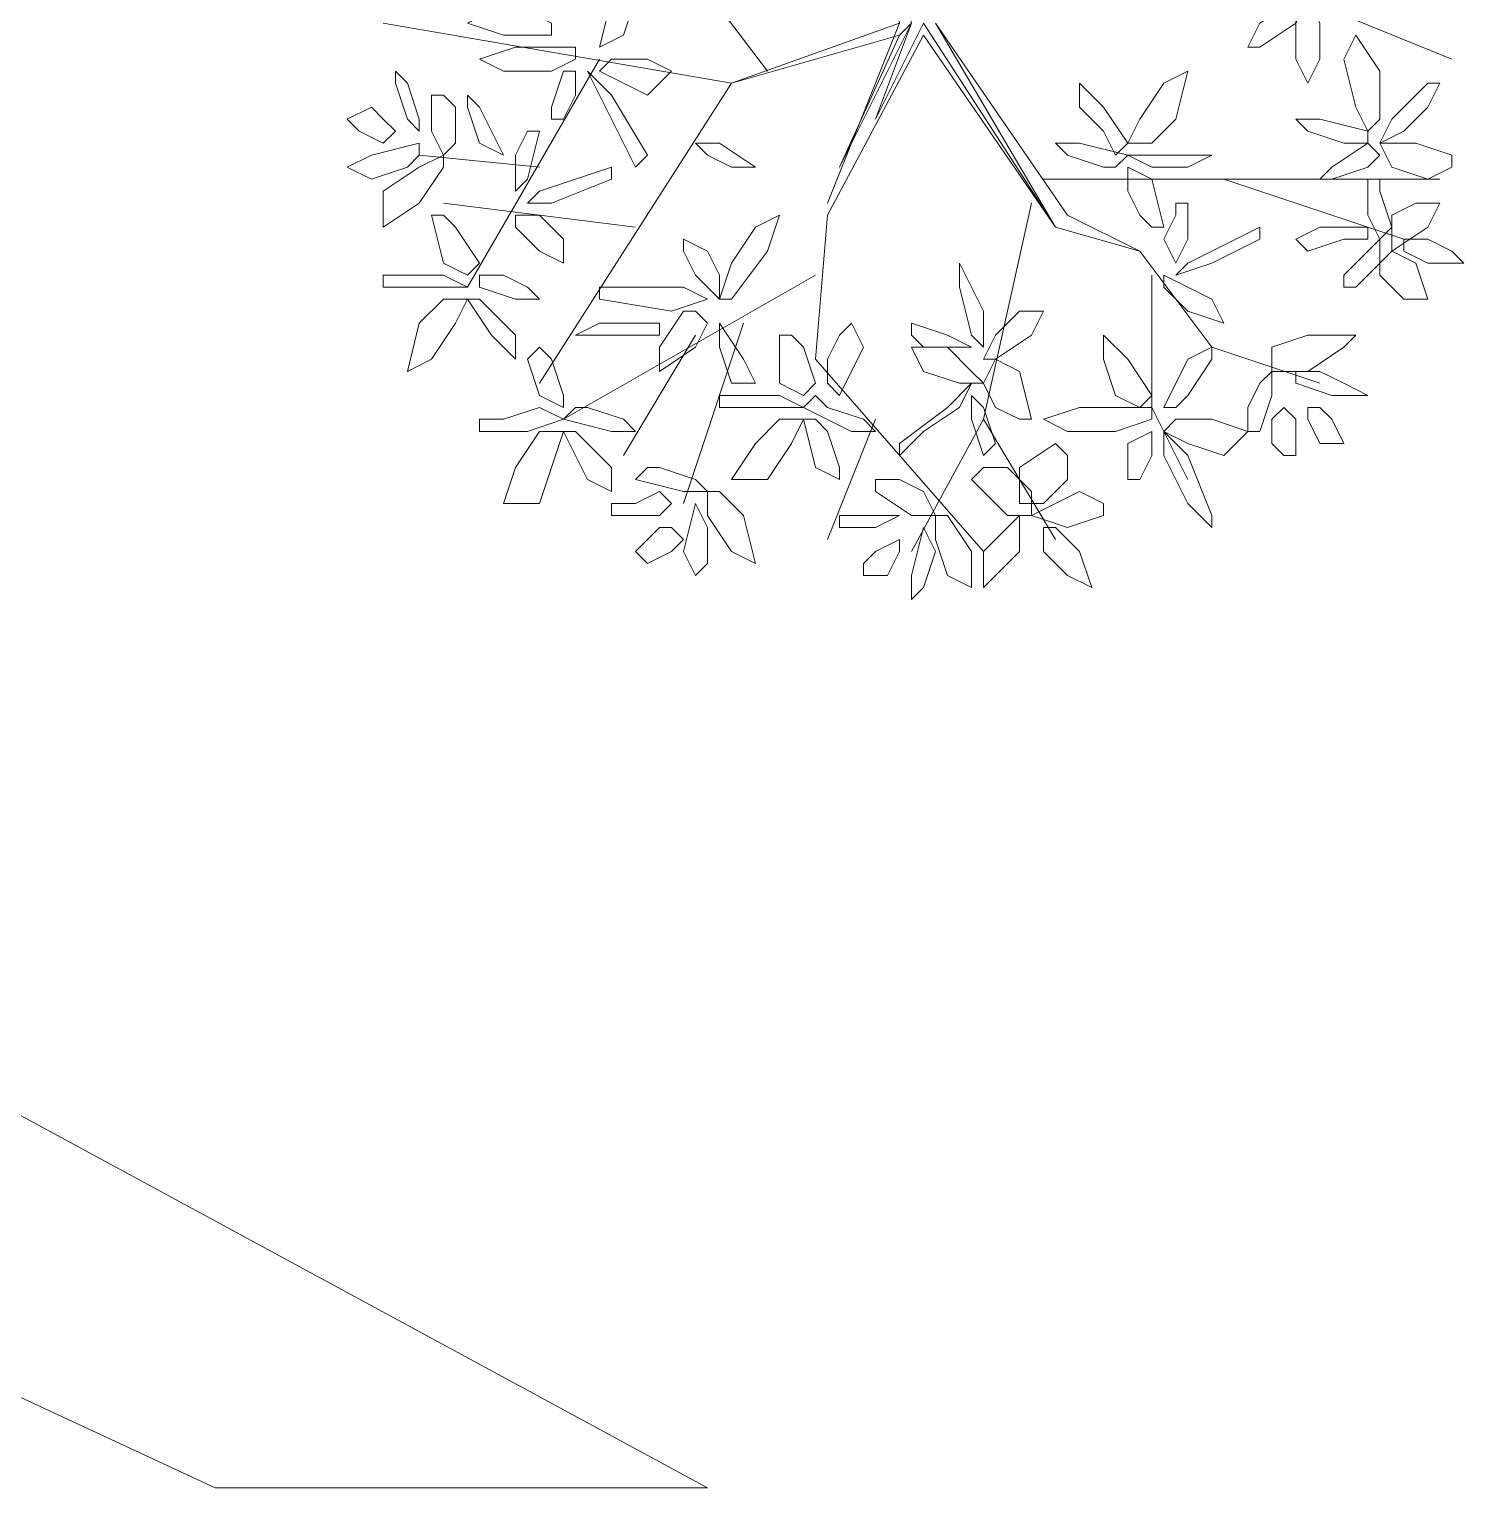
# Model space of a CAD drawing. Header units: millimetres. Extents: x 2529 to 2673, y 1639 to 1859.
# Drawn here: x 2612.88 to 2616.254, y 1696.589 to 1700.02 of the extents above; entities that cross this region are included whole.
import ezdxf

# ---------------------------------------------------------------- set-up
doc = ezdxf.new("R2010")
doc.units = ezdxf.units.MM
doc.layers.add('PDF_0', color=7, linetype='Continuous')
doc.layers.add('PDF_CVL_CUADCON_TIT', color=7, linetype='Continuous')

msp = doc.modelspace()

# ---------------------------------------------------------------- linework, layer by layer
at = {"layer": 'PDF_0', "lineweight": 9}
for points in [[(2614.7577, 1699.611), (2614.9271, 1700.0346), (2614.8424, 1700.5711), (2614.3341, 1701.0794)], [(2614.6165, 1699.9216), (2613.9952, 1700.7406)], [(2615.4637, 1700.2605), (2616.2262, 1699.9499)], [(2615.0118, 1700.0628), (2615.153, 1700.1193), (2614.9836, 1700.0628), (2614.9271, 1700.1475), (2614.9554, 1700.0346), (2614.9271, 1700.0063), (2614.7859, 1699.6957), (2614.9554, 1700.0346), (2614.8707, 1699.8087), (2614.9836, 1700.0346), (2615.2942, 1699.5545), (2615.0118, 1700.0346), (2615.3225, 1699.5827), (2615.4919, 1699.498)], [(2613.7128, 1700.0346), (2614.5318, 1699.8934), (2614.0799, 1699.1874)], [(2614.9271, 1700.0063), (2614.5318, 1699.8934), (2614.9271, 1700.0346)], [(2615.9155, 1699.1874), (2615.6614, 1699.2721), (2615.4919, 1699.498), (2615.2942, 1699.5545), (2614.9836, 1700.0063), (2614.7577, 1699.5827), (2614.7295, 1699.2439), (2615.1248, 1698.792)], [(2614.2211, 1699.9499), (2613.9105, 1699.4133)], [(2614.0799, 1699.6957), (2613.7975, 1699.7239)], [(2615.266, 1699.6675), (2616.1979, 1699.6675)], [(2615.6896, 1699.6675), (2616.1132, 1699.5263)], [(2614.3059, 1699.5545), (2613.854, 1699.611)], [(2615.2378, 1699.611), (2615.1248, 1699.1027)], [(2614.7295, 1699.4415), (2614.1364, 1699.1027)], [(2615.5202, 1699.4415), (2615.5202, 1699.1309), (2615.6049, 1698.9615)], [(2614.4471, 1699.3003), (2614.2776, 1699.0179)], [(2614.56, 1699.3286), (2614.4188, 1698.905)], [(2614.8707, 1699.1027), (2614.7577, 1698.8203)], [(2615.2942, 1698.8203), (2615.1248, 1699.1027), (2614.9554, 1698.792)]]:
    msp.add_lwpolyline(points, dxfattribs=at)
for points in [[(2614.2776, 1700.0063), (2614.2211, 1699.9781), (2614.2494, 1700.0911), (2614.3059, 1700.1193), (2614.3059, 1700.0911)], [(2615.859, 1700.0346), (2615.7743, 1699.9781), (2615.7461, 1699.9781), (2615.7743, 1700.0346), (2615.859, 1700.0911), (2615.8873, 1700.0911)], [(2615.9155, 1700.0346), (2615.9155, 1699.9499), (2615.8873, 1699.8934), (2615.859, 1699.9499), (2615.859, 1700.0911), (2615.8873, 1700.0911)], [(2614.1082, 1700.0346), (2614.1082, 1700.0063), (2613.9952, 1700.0063), (2613.9105, 1700.0346), (2613.967, 1700.0628), (2614.0517, 1700.0628)], [(2616.0285, 1699.7804), (2616.0567, 1699.8087), (2616.0567, 1699.9216), (2616.0002, 1700.0063), (2615.972, 1699.9499), (2616.0002, 1699.8369)], [(2614.1082, 1699.9216), (2613.9952, 1699.9216), (2613.9387, 1699.9499), (2614.0235, 1699.9781), (2614.1647, 1699.9781), (2614.1647, 1699.9499)], [(2614.2211, 1699.9216), (2614.2494, 1699.9499), (2614.3341, 1699.9499), (2614.3906, 1699.9216), (2614.3341, 1699.8651), (2614.2776, 1699.8934)], [(2613.7693, 1699.8934), (2613.7975, 1699.8087), (2613.7975, 1699.7804), (2613.7693, 1699.8087), (2613.7411, 1699.8934), (2613.7411, 1699.9216)], [(2614.1082, 1699.8087), (2614.1364, 1699.8087), (2614.1647, 1699.8651), (2614.1647, 1699.9216), (2614.1364, 1699.9216), (2614.1082, 1699.8369)], [(2614.2776, 1699.7522), (2614.2211, 1699.8651), (2614.1929, 1699.9216), (2614.2494, 1699.8651), (2614.3341, 1699.7239), (2614.3059, 1699.6957)], [(2615.4637, 1699.7522), (2615.5202, 1699.7522), (2615.5766, 1699.8087), (2615.6049, 1699.9216), (2615.5484, 1699.8934), (2615.4919, 1699.8087)], [(2615.4072, 1699.7804), (2615.3507, 1699.8369), (2615.3507, 1699.8934), (2615.4072, 1699.8369), (2615.4637, 1699.7522), (2615.4354, 1699.7239)], [(2616.1697, 1699.8369), (2616.1132, 1699.7804), (2616.0567, 1699.7522), (2616.085, 1699.8087), (2616.1697, 1699.8934), (2616.1979, 1699.8934)], [(2613.8823, 1699.8369), (2613.8823, 1699.7522), (2613.854, 1699.7239), (2613.8258, 1699.7804), (2613.8258, 1699.8651), (2613.854, 1699.8651)], [(2613.9387, 1699.7522), (2613.9952, 1699.7239), (2613.9387, 1699.8369), (2613.9105, 1699.8651), (2613.9105, 1699.8369)], [(2613.7411, 1699.7804), (2613.7128, 1699.7522), (2613.6563, 1699.7804), (2613.6281, 1699.8087), (2613.6846, 1699.8369), (2613.7128, 1699.8087)], [(2614.0235, 1699.7239), (2614.0235, 1699.6675), (2614.0235, 1699.6392), (2614.0517, 1699.6675), (2614.0799, 1699.7804), (2614.0517, 1699.7804)], [(2615.972, 1699.7522), (2615.8873, 1699.7804), (2615.859, 1699.8087), (2615.9155, 1699.8087), (2616.0285, 1699.7804), (2616.0285, 1699.7522)], [(2613.7693, 1699.6957), (2613.6846, 1699.6675), (2613.6281, 1699.6957), (2613.6846, 1699.7239), (2613.7975, 1699.7522), (2613.7975, 1699.7239)], [(2614.5318, 1699.6957), (2614.5883, 1699.6957), (2614.5035, 1699.7522), (2614.4471, 1699.7522), (2614.4753, 1699.7239)], [(2615.4072, 1699.6957), (2615.3225, 1699.7239), (2615.2942, 1699.7522), (2615.3507, 1699.7522), (2615.4637, 1699.7239), (2615.4354, 1699.6957)], [(2616.0285, 1699.6957), (2615.9438, 1699.6675), (2615.9155, 1699.6675), (2615.9438, 1699.6957), (2616.0285, 1699.7522), (2616.0567, 1699.7239)], [(2616.1697, 1699.6675), (2616.085, 1699.6957), (2616.0567, 1699.7522), (2616.1414, 1699.7522), (2616.2262, 1699.7239), (2616.2262, 1699.6957)], [(2613.854, 1699.7239), (2613.854, 1699.6957), (2613.7975, 1699.611), (2613.7128, 1699.5545), (2613.7128, 1699.6392), (2613.7975, 1699.6957)], [(2615.6049, 1699.6957), (2615.6614, 1699.7239), (2615.5484, 1699.7239), (2615.4637, 1699.7239), (2615.5202, 1699.6957)], [(2614.1647, 1699.6675), (2614.0799, 1699.6392), (2614.0517, 1699.611), (2614.1082, 1699.611), (2614.2494, 1699.6675), (2614.2494, 1699.6957)], [(2615.4919, 1699.5827), (2615.4637, 1699.6392), (2615.4637, 1699.6957), (2615.5202, 1699.6675), (2615.5484, 1699.5545), (2615.5202, 1699.5545)], [(2616.0567, 1699.6392), (2616.085, 1699.5545), (2616.0567, 1699.5263), (2616.0285, 1699.5827), (2616.0285, 1699.6675), (2616.0567, 1699.6675)], [(2615.5766, 1699.5827), (2615.5484, 1699.5263), (2615.5766, 1699.4698), (2615.6049, 1699.5263), (2615.6049, 1699.611), (2615.5766, 1699.611)], [(2616.085, 1699.5827), (2616.1414, 1699.611), (2616.1979, 1699.611), (2616.1697, 1699.5545), (2616.085, 1699.498), (2616.085, 1699.5263)], [(2613.8823, 1699.5545), (2613.9387, 1699.4698), (2613.9105, 1699.4415), (2613.854, 1699.4698), (2613.8258, 1699.5827), (2613.854, 1699.5827)], [(2614.0235, 1699.5827), (2614.0235, 1699.5545), (2614.0799, 1699.498), (2614.1364, 1699.4698), (2614.1364, 1699.5263), (2614.0799, 1699.5827)], [(2614.5318, 1699.4698), (2614.5883, 1699.5545), (2614.6447, 1699.5827), (2614.6165, 1699.498), (2614.5318, 1699.3851), (2614.5035, 1699.3851)], [(2615.7178, 1699.5263), (2615.6049, 1699.4698), (2615.5766, 1699.4415), (2615.6614, 1699.4698), (2615.7743, 1699.5263), (2615.7743, 1699.5545)], [(2615.972, 1699.5263), (2615.8873, 1699.498), (2615.859, 1699.5263), (2615.9155, 1699.5545), (2616.0285, 1699.5545), (2616.0285, 1699.5263)], [(2614.4188, 1699.5263), (2614.4188, 1699.498), (2614.4471, 1699.4415), (2614.5035, 1699.3851), (2614.5035, 1699.4415), (2614.4753, 1699.498)], [(2615.972, 1699.4415), (2616.0285, 1699.498), (2616.0567, 1699.5263), (2616.0567, 1699.4698), (2616.0002, 1699.4133), (2615.972, 1699.4133)], [(2616.1132, 1699.5263), (2616.1132, 1699.498), (2616.1697, 1699.4698), (2616.2544, 1699.4698), (2616.2262, 1699.498), (2616.1697, 1699.5263)], [(2615.0683, 1699.4133), (2615.0683, 1699.4698), (2615.1248, 1699.3568), (2615.1248, 1699.2721), (2615.0966, 1699.3003)], [(2616.0567, 1699.4698), (2616.085, 1699.498), (2616.1414, 1699.4698), (2616.1697, 1699.3851), (2616.1132, 1699.3851), (2616.0567, 1699.4415)], [(2613.7693, 1699.4415), (2613.854, 1699.4415), (2613.9105, 1699.4133), (2613.8258, 1699.4133), (2613.7128, 1699.4133), (2613.7128, 1699.4415)], [(2613.9952, 1699.4415), (2614.0517, 1699.4133), (2614.0799, 1699.3851), (2614.0235, 1699.3851), (2613.9387, 1699.4133), (2613.9387, 1699.4415)], [(2615.5484, 1699.4415), (2615.5484, 1699.4133), (2615.6049, 1699.3568), (2615.6896, 1699.3286), (2615.6614, 1699.3851), (2615.6049, 1699.4133)], [(2614.3059, 1699.4133), (2614.4188, 1699.4133), (2614.4753, 1699.3851), (2614.3906, 1699.3568), (2614.2211, 1699.3851), (2614.2211, 1699.4133)], [(2613.9105, 1699.3851), (2613.854, 1699.3851), (2613.7975, 1699.3286), (2613.7693, 1699.2156), (2613.8258, 1699.2439), (2613.8823, 1699.3286)], [(2613.967, 1699.3568), (2614.0235, 1699.3003), (2614.0235, 1699.2439), (2613.967, 1699.3003), (2613.9105, 1699.3851), (2613.9387, 1699.3851)], [(2614.4471, 1699.3568), (2614.4753, 1699.3286), (2614.4471, 1699.2721), (2614.3623, 1699.2156), (2614.3623, 1699.2721), (2614.4188, 1699.3568)], [(2615.1248, 1699.2439), (2615.153, 1699.2439), (2615.2378, 1699.3003), (2615.266, 1699.3568), (2615.2095, 1699.3568), (2615.153, 1699.3003)], [(2614.3059, 1699.3003), (2614.1929, 1699.3003), (2614.1647, 1699.3003), (2614.2211, 1699.3286), (2614.3623, 1699.3286), (2614.3623, 1699.3003)], [(2614.5035, 1699.2721), (2614.5035, 1699.3286), (2614.56, 1699.2439), (2614.5883, 1699.1874), (2614.5318, 1699.1874)], [(2614.7012, 1699.2721), (2614.7295, 1699.1874), (2614.7012, 1699.1591), (2614.6447, 1699.1874), (2614.6447, 1699.3003), (2614.673, 1699.3003)], [(2614.7577, 1699.2439), (2614.7859, 1699.3003), (2614.8142, 1699.3286), (2614.8424, 1699.2721), (2614.7859, 1699.1591), (2614.7577, 1699.1874)], [(2614.9836, 1699.2721), (2615.0683, 1699.2721), (2615.0966, 1699.2721), (2615.0401, 1699.3003), (2614.9554, 1699.3286), (2614.9554, 1699.3003)], [(2615.4354, 1699.1591), (2615.4072, 1699.2439), (2615.4072, 1699.3003), (2615.4637, 1699.2439), (2615.5202, 1699.1591), (2615.4919, 1699.1309)], [(2615.8026, 1699.2156), (2615.8026, 1699.2721), (2615.8873, 1699.3003), (2616.0002, 1699.3003), (2615.972, 1699.2721), (2615.8873, 1699.2156)], [(2614.1082, 1699.2439), (2614.1364, 1699.1591), (2614.1364, 1699.1309), (2614.0799, 1699.1591), (2614.0517, 1699.2439), (2614.0799, 1699.2721)], [(2615.1248, 1699.1874), (2615.0966, 1699.2156), (2615.0401, 1699.2721), (2614.9554, 1699.2721), (2614.9836, 1699.2156), (2615.0683, 1699.1874)], [(2615.6049, 1699.1591), (2615.6614, 1699.2439), (2615.6614, 1699.2721), (2615.6049, 1699.2439), (2615.5484, 1699.1309), (2615.5766, 1699.1309)], [(2615.153, 1699.1309), (2615.1248, 1699.1874), (2615.153, 1699.2439), (2615.2095, 1699.2156), (2615.2378, 1699.1027), (2615.2095, 1699.1027)], [(2615.7461, 1699.1309), (2615.7743, 1699.1874), (2615.8026, 1699.2156), (2615.8026, 1699.1591), (2615.7743, 1699.0744), (2615.7461, 1699.0744)], [(2615.9155, 1699.2156), (2615.972, 1699.1874), (2616.0285, 1699.1591), (2615.9438, 1699.1591), (2615.859, 1699.1874), (2615.859, 1699.2156)], [(2614.56, 1699.1591), (2614.6447, 1699.1591), (2614.7012, 1699.1309), (2614.6165, 1699.1309), (2614.5035, 1699.1309), (2614.5035, 1699.1591)], [(2614.7577, 1699.1309), (2614.8424, 1699.1027), (2614.8707, 1699.0744), (2614.8142, 1699.0744), (2614.7012, 1699.1309), (2614.7295, 1699.1591)], [(2614.9836, 1699.0744), (2615.0683, 1699.1309), (2615.0966, 1699.1874), (2615.0401, 1699.1309), (2614.9271, 1699.0462), (2614.9271, 1699.0179)], [(2615.153, 1699.0462), (2615.1248, 1699.0179), (2615.0966, 1699.1027), (2615.0966, 1699.1591), (2615.1248, 1699.1309)], [(2613.9952, 1699.1027), (2614.0799, 1699.1309), (2614.1364, 1699.1027), (2614.0517, 1699.0744), (2613.9387, 1699.0744), (2613.9387, 1699.1027)], [(2614.1929, 1699.1309), (2614.2776, 1699.1027), (2614.3059, 1699.0744), (2614.2494, 1699.0744), (2614.1364, 1699.1027), (2614.1647, 1699.1309)], [(2615.4354, 1699.0744), (2615.3225, 1699.0744), (2615.266, 1699.1027), (2615.3507, 1699.1309), (2615.5202, 1699.1309), (2615.5202, 1699.1027)], [(2615.8026, 1699.0462), (2615.8026, 1699.1027), (2615.8308, 1699.1309), (2615.859, 1699.1027), (2615.859, 1699.0179), (2615.8308, 1699.0179)], [(2615.8873, 1699.1309), (2615.9155, 1699.1309), (2615.9438, 1699.1027), (2615.972, 1699.0462), (2615.9155, 1699.0462), (2615.8873, 1699.1027)], [(2614.7012, 1699.1027), (2614.6447, 1699.1027), (2614.5883, 1699.0462), (2614.5318, 1698.9615), (2614.6165, 1698.9615), (2614.673, 1699.0462)], [(2614.7577, 1699.0744), (2614.7859, 1698.9897), (2614.7859, 1698.9615), (2614.7295, 1698.9897), (2614.7012, 1699.1027), (2614.7295, 1699.1027)], [(2615.5484, 1699.0744), (2615.5766, 1699.1027), (2615.6614, 1699.1027), (2615.7461, 1699.0744), (2615.6896, 1699.0179), (2615.6049, 1699.0462)], [(2614.1364, 1699.0744), (2614.0799, 1699.0744), (2614.0235, 1698.9897), (2613.9952, 1698.905), (2614.0799, 1698.905), (2614.1082, 1698.9897)], [(2614.1929, 1699.0462), (2614.2494, 1698.9897), (2614.2494, 1698.9332), (2614.1929, 1698.9615), (2614.1364, 1699.0744), (2614.1647, 1699.0744)], [(2615.4637, 1698.9615), (2615.4919, 1698.9615), (2615.5202, 1699.0179), (2615.5202, 1699.0744), (2615.4637, 1699.0462), (2615.4637, 1698.9897)], [(2615.6049, 1698.905), (2615.5484, 1699.0179), (2615.5484, 1699.0744), (2615.6049, 1699.0179), (2615.6614, 1698.8767), (2615.6614, 1698.8485)], [(2615.3225, 1698.9615), (2615.266, 1698.905), (2615.2095, 1698.905), (2615.2095, 1698.9897), (2615.2942, 1699.0462), (2615.3225, 1699.0179)], [(2614.3623, 1698.9897), (2614.4471, 1698.9615), (2614.4753, 1698.9332), (2614.4188, 1698.9332), (2614.3059, 1698.9615), (2614.3341, 1698.9897)], [(2615.1813, 1698.9897), (2615.2378, 1698.9332), (2615.2378, 1698.8767), (2615.1813, 1698.8767), (2615.0966, 1698.9615), (2615.1248, 1698.9897)], [(2614.9271, 1698.9615), (2614.9836, 1698.9332), (2615.0118, 1698.8767), (2614.9554, 1698.8767), (2614.8707, 1698.9332), (2614.8707, 1698.9615)], [(2614.3059, 1698.905), (2614.3623, 1698.9332), (2614.3906, 1698.905), (2614.3623, 1698.8767), (2614.2494, 1698.8767), (2614.2494, 1698.905)], [(2614.4753, 1698.9332), (2614.5035, 1698.9332), (2614.56, 1698.8767), (2614.5883, 1698.7638), (2614.5318, 1698.792), (2614.4753, 1698.8767)], [(2615.4072, 1698.905), (2615.4072, 1698.8767), (2615.3225, 1698.8485), (2615.2378, 1698.8767), (2615.2942, 1698.905), (2615.3507, 1698.9332)], [(2614.4753, 1698.8485), (2614.4471, 1698.905), (2614.4188, 1698.792), (2614.4471, 1698.7355), (2614.4753, 1698.7638)], [(2614.8424, 1698.8767), (2614.8989, 1698.8767), (2614.9271, 1698.8767), (2614.8707, 1698.8485), (2614.7859, 1698.8485), (2614.7859, 1698.8767)], [(2615.0118, 1698.8767), (2615.0401, 1698.8767), (2615.0966, 1698.792), (2615.0966, 1698.7073), (2615.0401, 1698.7355), (2615.0118, 1698.8203)], [(2615.1248, 1698.792), (2615.1813, 1698.8485), (2615.2095, 1698.8767), (2615.2095, 1698.792), (2615.1248, 1698.7073), (2615.1248, 1698.7355)], [(2614.3906, 1698.8485), (2614.4188, 1698.8203), (2614.3906, 1698.792), (2614.3341, 1698.7638), (2614.3059, 1698.792), (2614.3623, 1698.8485)], [(2614.9271, 1698.8203), (2614.9271, 1698.792), (2614.8989, 1698.7355), (2614.8424, 1698.7355), (2614.8424, 1698.7638), (2614.8707, 1698.792)], [(2615.0118, 1698.792), (2614.9836, 1698.8485), (2614.9554, 1698.7355), (2614.9554, 1698.6791), (2614.9836, 1698.7073)], [(2615.266, 1698.8485), (2615.2942, 1698.8485), (2615.3507, 1698.792), (2615.379, 1698.7073), (2615.3225, 1698.7355), (2615.266, 1698.792)]]:
    msp.add_lwpolyline(points, close=True, dxfattribs=at)
at = {"layer": 'PDF_CVL_CUADCON_TIT', "lineweight": 9}
msp.add_lwpolyline([(2599.706, 1704.1858), (2603.5466, 1700.9947), (2608.0931, 1699.0179), (2613.3175, 1696.5893), (2614.4753, 1696.5893), (2609.4204, 1699.3286), (2608.5732, 1700.4299), (2606.5117, 1702.0396), (2602.9253, 1703.8752), (2602.3887, 1703.3386), (2596.1195, 1707.9417)], dxfattribs=at)

doc.saveas('drawing.dxf')
